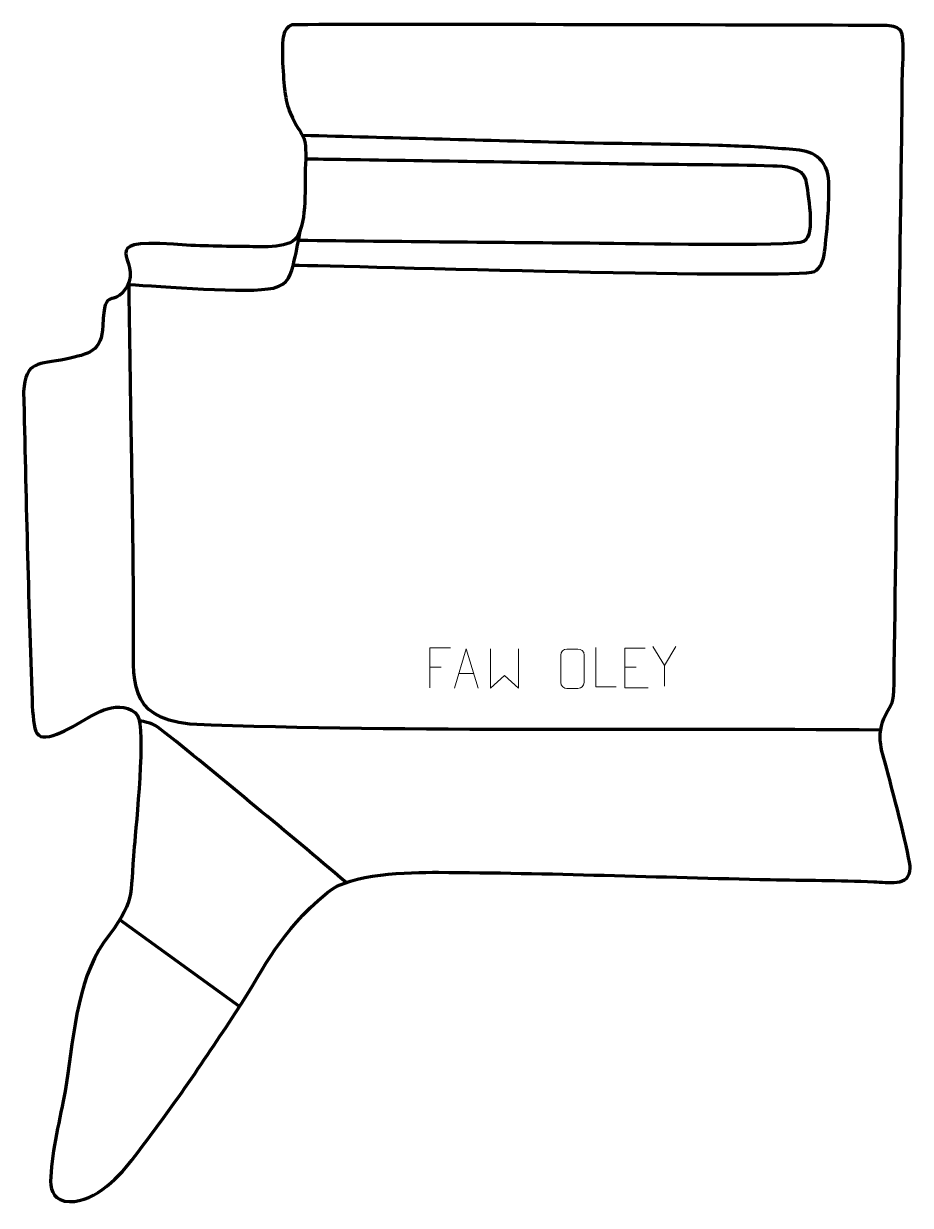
# Model space of a CAD drawing. Header units: millimetres. Extents: x 1117 to 1679, y -129 to 619.
import ezdxf

# ---------------------------------------------------------------- set-up
doc = ezdxf.new("R2010")
doc.units = ezdxf.units.MM
doc.header["$MEASUREMENT"] = 0
doc.layers.add('layer 2', color=7, linetype='Continuous')
doc.layers.add('layer 3', color=7, linetype='Continuous')

msp = doc.modelspace()

# ---------------------------------------------------------------- linework, layer by layer
at = {"layer": 'layer 2', "color": 140, "lineweight": 158}
for points, knots in [([(1287.4477, 466.1556), (1321.8455, 465.5752), (1607.4084, 457.0218), (1617.7098, 462.1212), (1617.7098, 462.1212), (1621.7694, 464.1307), (1623.4517, 469.0884), (1624.2001, 474.5601), (1624.2001, 474.5601), (1625.492, 484.9834), (1628.7064, 516.9681), (1625.7532, 525.6613), (1625.7532, 525.6613), (1621.128, 539.2765), (1609.4669, 538.7613), (1597.3352, 539.8601), (1597.3352, 539.8601), (1583.9691, 541.0708), (1570.5085, 541.4108), (1557.0991, 541.8623), (1557.0991, 541.8623), (1524.5751, 542.9844), (1492.242, 542.8782), (1459.8078, 543.7046), (1459.8078, 543.7046), (1404.406, 545.2002), (1349.0043, 546.7033), (1293.6026, 548.2048)], [0, 0, 0, 0, 0.125, 0.125, 0.125, 0.125, 0.25, 0.25, 0.25, 0.25, 0.375, 0.375, 0.375, 0.375, 0.5, 0.5, 0.5, 0.5, 0.625, 0.625, 0.625, 0.625, 0.75, 0.75, 0.75, 0.75, 1, 1, 1, 1]), ([(1296.2668, 533.4651), (1305.7624, 533.3192), (1315.258, 533.1733), (1324.7536, 533.0274), (1324.7536, 533.0274), (1354.7398, 532.5667), (1384.7259, 532.106), (1414.712, 531.6452), (1414.712, 531.6452), (1444.6981, 531.1845), (1474.6843, 530.7238), (1504.6704, 530.2631), (1504.6704, 530.2631), (1533.4889, 529.8342), (1562.6201, 529.991), (1591.3891, 529.0504), (1591.3891, 529.0504), (1598.4986, 528.818), (1610.3607, 528.5109), (1612.3154, 519.8442), (1612.3154, 519.8442), (1613.4659, 512.2915), (1618.6403, 485.3813), (1611.1265, 481.1436), (1611.1265, 481.1436), (1604.7818, 477.5654), (1495.3743, 479.7909), (1481.4165, 479.8896), (1481.4165, 479.8896), (1417.9225, 480.3424), (1354.4185, 480.9627), (1290.9266, 481.693)], [0, 0, 0, 0, 0.11111111, 0.11111111, 0.11111111, 0.11111111, 0.22222222, 0.22222222, 0.22222222, 0.22222222, 0.33333333, 0.33333333, 0.33333333, 0.33333333, 0.44444444, 0.44444444, 0.44444444, 0.44444444, 0.55555556, 0.55555556, 0.55555556, 0.55555556, 0.66666667, 0.66666667, 0.66666667, 0.66666667, 0.77777778, 0.77777778, 0.77777778, 0.77777778, 1, 1, 1, 1]), ([(1183.7138, 453.8203), (1202.6245, 452.7837), (1260.0046, 447.8999), (1275.1751, 451.6057), (1275.1751, 451.6057), (1285.0418, 454.0159), (1286.1431, 460.0036), (1288.363, 468.9765), (1288.363, 468.9765), (1289.9854, 475.5343), (1291.0797, 482.1578), (1292.3049, 488.7919)], [0, 0, 0, 0, 0.25, 0.25, 0.25, 0.25, 0.5, 0.5, 0.5, 0.5, 1, 1, 1, 1]), ([(1659.6929, 171.5324), (1515.1281, 172.7871), (1366.1488, 169.9856), (1222.1492, 175.2172), (1222.1492, 175.2172), (1182.2873, 179.7981), (1186.5817, 202.9942), (1186.5802, 235.6046), (1186.5802, 235.6046), (1186.5776, 290.794), (1185.2376, 345.9882), (1184.4487, 401.1709), (1184.4487, 401.1709), (1184.1983, 419.2137), (1183.9474, 437.2565), (1183.6929, 455.2993)], [0, 0, 0, 0, 0.2, 0.2, 0.2, 0.2, 0.4, 0.4, 0.4, 0.4, 0.6, 0.6, 0.6, 0.6, 1, 1, 1, 1]), ([(1321.2944, 75.0699), (1283.0571, 106.979), (1244.8734, 139.2377), (1205.9928, 170.3478), (1205.9928, 170.3478), (1199.8216, 175.2857), (1197.6573, 176.0617), (1190.2767, 177.4879)], [0, 0, 0, 0, 0.33333333, 0.33333333, 0.33333333, 0.33333333, 1, 1, 1, 1])]:
    msp.add_open_spline(points, degree=3, knots=knots, dxfattribs=at)
at = {"layer": 'layer 2', "color": 250, "lineweight": 9}
for points, knots in [([(1387.1809, 223.5751), (1387.1809, 223.5751), (1374.1217, 223.5751), (1374.1217, 223.5751), (1374.1217, 223.5751), (1374.1217, 223.5751), (1374.1217, 198.2624), (1374.1217, 198.2624)], [0, 0, 0, 0, 0.33333333, 0.33333333, 0.33333333, 0.33333333, 1, 1, 1, 1]), ([(1389.9009, 198.1732), (1389.9009, 198.1732), (1397.2719, 223.1267), (1397.2719, 223.1267), (1397.2719, 223.1267), (1397.2719, 223.1267), (1404.8418, 198.1732), (1404.8418, 198.1732)], [0, 0, 0, 0, 0.33333333, 0.33333333, 0.33333333, 0.33333333, 1, 1, 1, 1]), ([(1412.5557, 223.1218), (1412.5557, 223.1218), (1412.5557, 198.1638), (1412.5557, 198.1638), (1412.5557, 198.1638), (1412.5557, 198.1638), (1421.3984, 206.2285), (1421.3984, 206.2285), (1421.3984, 206.2285), (1421.3984, 206.2285), (1430.2408, 198.1644), (1430.2408, 198.1644), (1430.2408, 198.1644), (1430.2408, 198.1644), (1430.2408, 223.1218), (1430.2408, 223.1218)], [0, 0, 0, 0, 0.2, 0.2, 0.2, 0.2, 0.4, 0.4, 0.4, 0.4, 0.6, 0.6, 0.6, 0.6, 1, 1, 1, 1]), ([(1461.0402, 222.9091), (1463.3659, 222.9091), (1465.692, 222.9091), (1468.0181, 222.9091), (1468.0181, 222.9091), (1469.9647, 222.9447), (1471.9561, 221.4531), (1471.9828, 219.0155), (1471.9828, 219.0155), (1471.9824, 213.2686), (1471.9824, 207.5213), (1471.9828, 201.7736), (1471.9828, 201.7736), (1471.843, 199.4502), (1470.1658, 197.9706), (1468.0181, 197.9598), (1468.0181, 197.9598), (1465.6862, 197.9602), (1463.3543, 197.9602), (1461.0228, 197.9598), (1461.0228, 197.9598), (1459.0978, 197.8544), (1457.1257, 199.7389), (1457.1369, 201.7562), (1457.1369, 201.7562), (1457.1372, 207.5263), (1457.1372, 213.296), (1457.1369, 219.0653), (1457.1369, 219.0653), (1457.1411, 221.2034), (1458.8878, 222.9226), (1461.0402, 222.9091)], [0, 0, 0, 0, 0.11111111, 0.11111111, 0.11111111, 0.11111111, 0.22222222, 0.22222222, 0.22222222, 0.22222222, 0.33333333, 0.33333333, 0.33333333, 0.33333333, 0.44444444, 0.44444444, 0.44444444, 0.44444444, 0.55555556, 0.55555556, 0.55555556, 0.55555556, 0.66666667, 0.66666667, 0.66666667, 0.66666667, 0.77777778, 0.77777778, 0.77777778, 0.77777778, 1, 1, 1, 1]), ([(1492.201, 199.0142), (1492.201, 199.0142), (1479.2519, 199.0142), (1479.2519, 199.0142), (1479.2519, 199.0142), (1479.2519, 199.0142), (1479.2519, 223.9678), (1479.2519, 223.9678)], [0, 0, 0, 0, 0.33333333, 0.33333333, 0.33333333, 0.33333333, 1, 1, 1, 1]), ([(1510.4823, 223.3707), (1510.4823, 223.3707), (1497.6084, 223.3707), (1497.6084, 223.3707), (1497.6084, 223.3707), (1497.6084, 223.3707), (1497.6084, 198.4171), (1497.6084, 198.4171), (1497.6084, 198.4171), (1497.6084, 198.4171), (1512.4742, 198.4171), (1512.4742, 198.4171)], [0, 0, 0, 0, 0.25, 0.25, 0.25, 0.25, 0.5, 0.5, 0.5, 0.5, 1, 1, 1, 1]), ([(1530.0905, 224.448), (1530.0905, 224.448), (1522.7681, 212.5493), (1522.7681, 212.5493), (1522.7681, 212.5493), (1522.7681, 212.5493), (1522.7688, 199.4944), (1522.7688, 199.4944)], [0, 0, 0, 0, 0.33333333, 0.33333333, 0.33333333, 0.33333333, 1, 1, 1, 1])]:
    msp.add_open_spline(points, degree=3, knots=knots, dxfattribs=at)
for points in [[(1522.7681, 212.5493), (1522.7681, 212.5493), (1515.4472, 224.448), (1515.4472, 224.448)], [(1374.1217, 211.5245), (1374.1217, 211.5245), (1381.393, 211.5245), (1381.393, 211.5245)], [(1497.6084, 211.491), (1497.6084, 211.491), (1504.7765, 211.491), (1504.7765, 211.491)], [(1392.6235, 207.4226), (1392.6235, 207.4226), (1402.1192, 207.4226), (1402.1192, 207.4226)]]:
    msp.add_open_spline(points, degree=3, dxfattribs=at)
at = {"layer": 'layer 2', "color": 140, "lineweight": 158}
msp.add_open_spline([(1253.6641, -3.6024), (1253.6641, -3.6024), (1177.7851, 51.4478), (1177.7851, 51.4478)], degree=3, dxfattribs=at)
at = {"layer": 'layer 3', "color": 242, "lineweight": 158}
msp.add_open_spline([(1663.7012, 617.9161), (1667.6435, 617.5797), (1671.0842, 616.65), (1672.4756, 614.4262), (1672.4756, 614.4262), (1675.3199, 609.8807), (1673.5302, 593.3642), (1673.4473, 586.9591), (1673.4473, 586.9591), (1673.3234, 577.3807), (1673.3299, 567.8), (1673.2103, 558.2199), (1673.2103, 558.2199), (1671.5428, 439.1993), (1669.8872, 320.1798), (1668.1707, 201.1598), (1668.1707, 201.1598), (1667.9609, 186.6165), (1667.2907, 190.5823), (1661.7151, 178.9893), (1661.7151, 178.9893), (1656.3006, 165.4472), (1661.6239, 155.5264), (1664.9719, 142.1084), (1664.9719, 142.1084), (1667.3111, 132.7319), (1678.5128, 90.2856), (1678.4395, 84.0585), (1678.4395, 84.0585), (1678.2987, 72.09), (1664.0029, 75.1858), (1655.322, 75.5196), (1655.322, 75.5196), (1633.7278, 76.3502), (1611.3801, 76.4234), (1589.6911, 76.8792), (1589.6911, 76.8792), (1519.7482, 78.3741), (1449.5171, 81.1095), (1379.5956, 81.4932), (1379.5956, 81.4932), (1360.5583, 81.3928), (1324.187, 81.089), (1309.2997, 68.7142), (1309.2997, 68.7142), (1277.0002, 41.0199), (1273.0906, 26.2217), (1250.9736, -7.7824), (1250.9736, -7.7824), (1230.6341, -38.6519), (1208.2125, -71.7164), (1185.5097, -100.7987), (1185.5097, -100.7987), (1175.8861, -113.1265), (1159.8689, -129.4989), (1142.7342, -126.792), (1142.7342, -126.792), (1134.8539, -124.6433), (1133.7894, -119.0017), (1134.0751, -111.5272), (1134.0751, -111.5272), (1134.8903, -94.7762), (1140.1685, -74.0579), (1143.1683, -57.0566), (1143.1683, -57.0566), (1147.7892, -28.8198), (1150.584, 13.5238), (1167.5834, 36.731), (1167.5834, 36.731), (1188.1345, 64.5946), (1184.1139, 64.0019), (1186.9895, 97.7895), (1186.9895, 97.7895), (1188.1498, 110.9855), (1194.4186, 172.901), (1189.1111, 180.7431), (1189.1111, 180.7431), (1185.0321, 186.7701), (1176.4586, 187.0557), (1170.099, 185.1125), (1170.099, 185.1125), (1157.6596, 181.3115), (1142.9155, 168.2457), (1131.1081, 167.2863), (1131.1081, 167.2863), (1128.4807, 167.0728), (1126.8364, 167.4283), (1125.2678, 169.5493), (1125.2678, 169.5493), (1123.4394, 172.7614), (1122.643, 181.0401), (1122.3037, 190.2379), (1122.3037, 190.2379), (1119.9344, 255.3047), (1118.3897, 320.6841), (1116.9493, 385.7877), (1116.9493, 385.7877), (1118.3413, 406.127), (1126.0536, 402.8158), (1143.7342, 406.637), (1143.7342, 406.637), (1158.1415, 409.797), (1166.4736, 411.2642), (1167.11, 427.8868), (1167.11, 427.8868), (1168.1288, 454.5016), (1173.5595, 437.59), (1182.4076, 452.6328), (1182.4076, 452.6328), (1192.3868, 469.5987), (1160.6284, 482.6134), (1211.7792, 479.2976), (1211.7792, 479.2976), (1226.59, 478.2262), (1241.6512, 477.9685), (1256.5021, 477.8964), (1256.5021, 477.8964), (1264.6427, 477.7709), (1284.8809, 476.2243), (1289.8931, 483.5274), (1289.8931, 483.5274), (1296.7721, 494.573), (1294.7899, 516.5569), (1295.432, 529.8636), (1295.432, 529.8636), (1296.3465, 551.3096), (1293.5233, 545.1165), (1285.7609, 562.4752), (1285.7609, 562.4752), (1284.0642, 566.2695), (1283.0289, 571.1436), (1282.3716, 576.3205), (1282.3716, 576.3205), (1281.4513, 583.5688), (1279.7924, 605.0575), (1281.6655, 611.9787), (1281.6655, 611.9787), (1282.4643, 614.9306), (1283.9984, 617.3672), (1286.8654, 618.2227), (1286.8654, 618.2227), (1289.7324, 619.0782), (1663.7012, 617.9161), (1663.7012, 617.9161)], degree=3, knots=[0, 0, 0, 0, 0.02702703, 0.02702703, 0.02702703, 0.02702703, 0.05405405, 0.05405405, 0.05405405, 0.05405405, 0.08108108, 0.08108108, 0.08108108, 0.08108108, 0.10810811, 0.10810811, 0.10810811, 0.10810811, 0.13513514, 0.13513514, 0.13513514, 0.13513514, 0.16216216, 0.16216216, 0.16216216, 0.16216216, 0.18918919, 0.18918919, 0.18918919, 0.18918919, 0.21621622, 0.21621622, 0.21621622, 0.21621622, 0.24324324, 0.24324324, 0.24324324, 0.24324324, 0.27027027, 0.27027027, 0.27027027, 0.27027027, 0.2972973, 0.2972973, 0.2972973, 0.2972973, 0.32432432, 0.32432432, 0.32432432, 0.32432432, 0.35135135, 0.35135135, 0.35135135, 0.35135135, 0.37837838, 0.37837838, 0.37837838, 0.37837838, 0.40540541, 0.40540541, 0.40540541, 0.40540541, 0.43243243, 0.43243243, 0.43243243, 0.43243243, 0.45945946, 0.45945946, 0.45945946, 0.45945946, 0.48648649, 0.48648649, 0.48648649, 0.48648649, 0.51351351, 0.51351351, 0.51351351, 0.51351351, 0.54054054, 0.54054054, 0.54054054, 0.54054054, 0.56756757, 0.56756757, 0.56756757, 0.56756757, 0.59459459, 0.59459459, 0.59459459, 0.59459459, 0.62162162, 0.62162162, 0.62162162, 0.62162162, 0.64864865, 0.64864865, 0.64864865, 0.64864865, 0.67567568, 0.67567568, 0.67567568, 0.67567568, 0.7027027, 0.7027027, 0.7027027, 0.7027027, 0.72972973, 0.72972973, 0.72972973, 0.72972973, 0.75675676, 0.75675676, 0.75675676, 0.75675676, 0.78378378, 0.78378378, 0.78378378, 0.78378378, 0.81081081, 0.81081081, 0.81081081, 0.81081081, 0.83783784, 0.83783784, 0.83783784, 0.83783784, 0.86486486, 0.86486486, 0.86486486, 0.86486486, 0.89189189, 0.89189189, 0.89189189, 0.89189189, 0.91891892, 0.91891892, 0.91891892, 0.91891892, 0.94594595, 0.94594595, 0.94594595, 0.94594595, 1, 1, 1, 1], dxfattribs=at)

doc.saveas('drawing.dxf')
